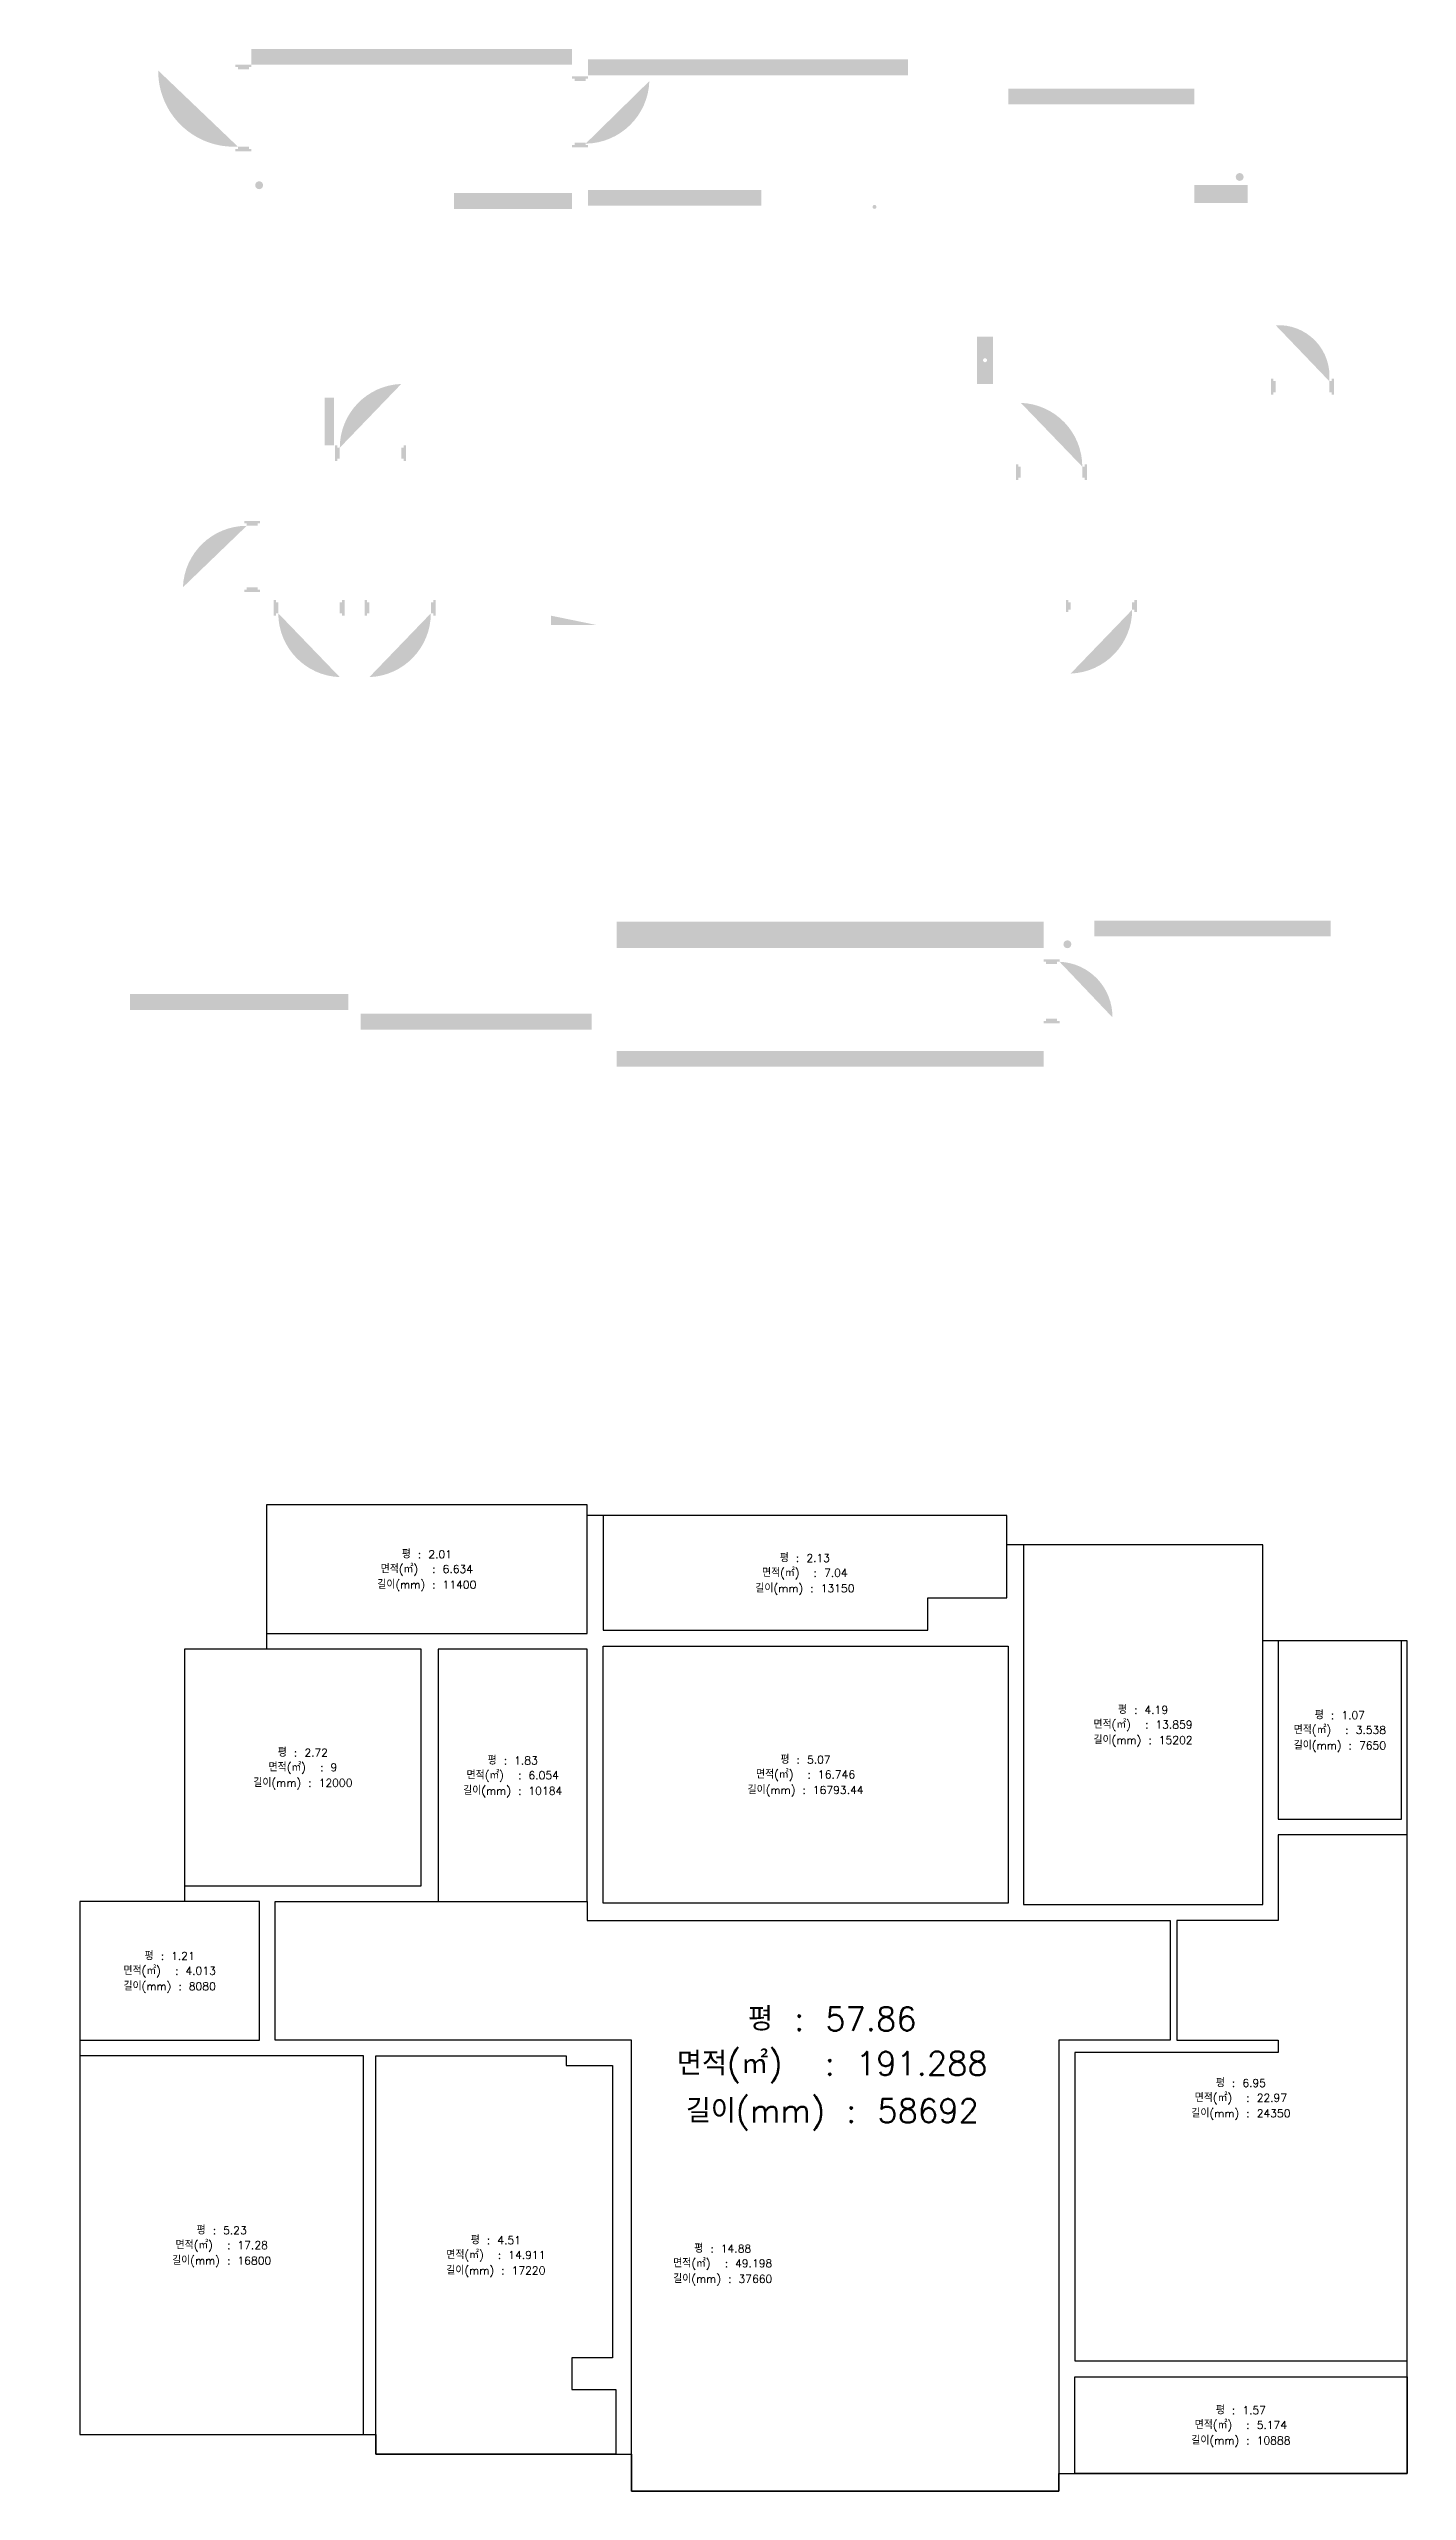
# Model space of a CAD drawing. Header units: inches. Extents: x -55157 to -7160, y -122257 to -52101.
# Drawn here: x -53835 to -36607, y -83081 to -52101 of the extents above; entities that cross this region are included whole.
import ezdxf
from ezdxf.enums import TextEntityAlignment as Align

# ---------------------------------------------------------------- set-up
doc = ezdxf.new("R2010")
doc.units = ezdxf.units.IN
doc.header["$LTSCALE"] = 50
doc.header["$MEASUREMENT"] = 0
doc.layers.add('07-DIM WAL', color=5, linetype='Continuous')
doc.layers.add('3.기호.계단선', color=30, linetype='Continuous')
doc.styles.get("Standard").update_dxf_attribs({"font": 'txt.shx', "bigfont": 'whgtxt.shx'})

msp = doc.modelspace()

# ---------------------------------------------------------------- hatches: boundary and pattern name
at = {"layer": '07-DIM WAL'}
h = msp.add_hatch(dxfattribs=at)
h.set_pattern_fill('ANSI31', color=8)
edge = h.paths.add_edge_path()
edge.add_line((-51267.686, -52101.457), (-51267.686, -52301.457))
edge = h.paths.add_edge_path()
edge.add_line((-52504.967, -53931.457), (-51467.686, -53931.457))
edge = h.paths.add_edge_path()
edge.add_line((-51267.686, -53931.457), (-50964.967, -53931.457))
edge = h.paths.add_edge_path()
edge.add_line((-49504.967, -53931.457), (-48697.686, -53931.457))
edge = h.paths.add_edge_path()
edge.add_line((-47197.686, -57571.457), (-47197.686, -53350.457))
edge = h.paths.add_edge_path()
edge.add_line((-48697.686, -54131.457), (-48697.686, -53931.457))
edge = h.paths.add_edge_path()
edge.add_line((-47197.686, -52450.457), (-47197.686, -52101.457))
edge = h.paths.add_edge_path()
edge.add_line((-46997.686, -52101.457), (-47197.686, -52101.457))
edge = h.paths.add_edge_path()
edge.add_line((-51467.686, -52101.457), (-51467.686, -52301.457))
edge = h.paths.add_edge_path()
edge.add_line((-51397.686, -54131.457), (-50964.967, -54131.457))
edge = h.paths.add_edge_path()
edge.add_line((-49504.967, -54131.457), (-49304.967, -54131.457))
edge = h.paths.add_edge_path()
edge.add_line((-49089.686, -54131.457), (-48697.686, -54131.457))
edge = h.paths.add_edge_path()
edge.add_line((-47197.686, -57571.457), (-46636.686, -57571.457))
edge = h.paths.add_edge_path()
edge.add_line((-46997.686, -57351.457), (-46997.686, -53350.457))
edge = h.paths.add_edge_path()
edge.add_line((-44797.686, -54091.457), (-44797.686, -53891.457))
edge = h.paths.add_edge_path()
edge.add_line((-46997.686, -52450.457), (-46997.686, -52101.457))
edge = h.paths.add_edge_path()
edge.add_line((-41861.686, -57351.457), (-41861.686, -54091.457))
edge = h.paths.add_edge_path()
edge.add_line((-43027.686, -54091.457), (-43027.686, -53891.457))
edge = h.paths.add_edge_path()
edge.add_line((-41861.686, -53481.457), (-41861.686, -52436.457))
edge = h.paths.add_edge_path()
edge.add_line((-44707.686, -53891.457), (-44707.686, -52436.457))
edge = h.paths.add_edge_path()
edge.add_line((-49089.686, -57331.457), (-49089.686, -54131.457))
edge = h.paths.add_edge_path()
edge.add_line((-49304.967, -54131.457), (-49504.967, -54131.457))
edge = h.paths.add_edge_path()
edge.add_line((-50964.967, -54131.457), (-52304.967, -54131.457))
edge = h.paths.add_edge_path()
edge.add_line((-52304.967, -54131.457), (-52304.967, -57131.457))
edge = h.paths.add_edge_path()
edge.add_line((-53834.967, -57131.457), (-52504.967, -57131.457))
edge = h.paths.add_edge_path()
edge.add_line((-52304.967, -57131.457), (-50334.967, -57131.457))
edge = h.paths.add_edge_path()
edge.add_line((-49304.967, -57331.457), (-49304.967, -54131.457))
edge = h.paths.add_edge_path()
edge.add_line((-49504.967, -54131.457), (-49504.967, -53931.457))
edge = h.paths.add_edge_path()
edge.add_line((-52504.967, -53931.457), (-52504.967, -57131.457))
edge = h.paths.add_edge_path()
edge.add_line((-53634.967, -57331.457), (-51354.967, -57331.457))
edge = h.paths.add_edge_path()
edge.add_line((-51154.967, -57331.457), (-49089.686, -57331.457))
edge = h.paths.add_edge_path()
edge.add_line((-53634.967, -57331.457), (-53634.967, -59091.457))
edge = h.paths.add_edge_path()
edge.add_line((-51354.967, -59091.457), (-51354.967, -58991.457))
edge = h.paths.add_edge_path()
edge.add_line((-51354.967, -58091.457), (-51354.967, -57331.457))
edge = h.paths.add_edge_path()
edge.add_line((-51154.967, -59091.457), (-51154.967, -58991.457))
edge = h.paths.add_edge_path()
edge.add_line((-51154.967, -58091.457), (-51154.967, -57331.457))
edge = h.paths.add_edge_path()
edge.add_line((-50034.967, -59291.457), (-50084.967, -59291.457))
edge = h.paths.add_edge_path()
edge.add_line((-50984.967, -59291.457), (-53634.967, -59291.457))
edge = h.paths.add_edge_path()
edge.add_line((-53634.967, -59291.457), (-53634.967, -62931.457))
edge = h.paths.add_edge_path()
edge.add_line((-53634.967, -63031.457), (-53634.967, -64091.457))
edge = h.paths.add_edge_path()
edge.add_line((-52914.967, -62931.457), (-52914.967, -63031.457))
edge = h.paths.add_edge_path()
edge.add_line((-53634.967, -64091.457), (-52804.967, -64091.457))
edge = h.paths.add_edge_path()
edge.add_line((-50034.967, -64541.457), (-50034.967, -59291.457))
edge = h.paths.add_edge_path()
edge.add_line((-49879.967, -59091.457), (-50084.967, -59091.457))
edge = h.paths.add_edge_path()
edge.add_line((-50984.967, -59091.457), (-51154.967, -59091.457))
edge = h.paths.add_edge_path()
edge.add_line((-51354.967, -59091.457), (-53634.967, -59091.457))
edge = h.paths.add_edge_path()
edge.add_line((-53834.967, -57131.457), (-53834.967, -64291.457))
edge = h.paths.add_edge_path()
edge.add_line((-53834.967, -64291.457), (-52804.967, -64291.457))
edge = h.paths.add_edge_path()
edge.add_line((-49879.967, -64541.457), (-49879.967, -59291.457))
edge = h.paths.add_edge_path()
edge.add_line((-47464.967, -59291.457), (-48929.967, -59291.457))
edge = h.paths.add_edge_path()
edge.add_line((-49829.967, -59291.457), (-49879.967, -59291.457))
edge = h.paths.add_edge_path()
edge.add_line((-46949.564, -64341.457), (-46634.967, -64341.457))
edge = h.paths.add_edge_path()
edge.add_line((-46834.967, -63571.457), (-46634.967, -63571.457))
edge = h.paths.add_edge_path()
edge.add_line((-46834.967, -65011.457), (-46834.967, -64541.457))
edge = h.paths.add_edge_path()
edge.add_line((-46834.967, -63571.457), (-46834.967, -63521.457))
edge = h.paths.add_edge_path()
edge.add_line((-46879.967, -63121.457), (-46879.967, -59411.457))
edge = h.paths.add_edge_path()
edge.add_line((-46634.967, -59091.457), (-48929.967, -59091.457))
edge = h.paths.add_edge_path()
edge.add_line((-49829.967, -59091.457), (-50034.967, -59091.457))
edge = h.paths.add_edge_path()
edge.add_line((-50034.967, -64541.457), (-49879.967, -64541.457))
edge = h.paths.add_edge_path()
edge.add_line((-46949.564, -64541.457), (-46834.967, -64541.457))
edge = h.paths.add_edge_path()
edge.add_line((-46634.967, -64986.457), (-46634.967, -64341.457))
edge = h.paths.add_edge_path()
edge.add_line((-46634.967, -63571.457), (-46634.967, -59091.457))
edge = h.paths.add_edge_path()
edge.add_line((-41215.967, -64986.457), (-41215.967, -64461.457))
edge = h.paths.add_edge_path()
edge.add_line((-41215.967, -63651.457), (-41215.967, -59091.457))
edge = h.paths.add_edge_path()
edge.add_line((-41015.967, -65011.457), (-41015.967, -64786.457))
edge = h.paths.add_edge_path()
edge.add_line((-41015.967, -63651.457), (-41015.967, -63359.457))
edge = h.paths.add_edge_path()
edge.add_line((-41015.967, -63159.457), (-41015.967, -59246.457))
edge = h.paths.add_edge_path()
edge.add_line((-36798.967, -63159.457), (-36798.967, -56486.457))
edge = h.paths.add_edge_path()
edge.add_line((-36798.967, -64586.457), (-36798.967, -63359.457))
edge = h.paths.add_edge_path()
edge.add_line((-36868.967, -56286.457), (-36868.967, -54027.457))
edge = h.paths.add_edge_path()
edge.add_line((-38434.967, -56286.457), (-38434.967, -52606.457))
edge = h.paths.add_edge_path()
edge.add_line((-38630.967, -56616.457), (-38630.967, -54056.457))
edge = h.paths.add_edge_path()
edge.add_line((-41666.967, -57371.457), (-41666.967, -52236.457))
edge = h.paths.add_edge_path()
edge.add_line((-44514.967, -57571.457), (-44514.967, -57351.457))
edge = h.paths.add_edge_path()
edge.add_line((-39719.967, -59091.457), (-39719.967, -57571.457))
edge = h.paths.add_edge_path()
edge.add_line((-39804.967, -59091.457), (-39804.967, -57571.457))
edge = h.paths.add_edge_path()
edge.add_line((-36634.967, -64786.457), (-36634.967, -53827.457))
edge = h.paths.add_edge_path()
edge.add_line((-46834.967, -65011.457), (-46634.967, -65011.457))
edge = h.paths.add_edge_path()
edge.add_line((-41215.967, -59091.457), (-40934.967, -59091.457))
edge = h.paths.add_edge_path()
edge.add_line((-40034.967, -59091.457), (-39804.967, -59091.457))
edge = h.paths.add_edge_path()
edge.add_line((-39719.967, -59091.457), (-38434.967, -59091.457))
edge = h.paths.add_edge_path()
edge.add_line((-44514.967, -57571.457), (-41566.967, -57571.457))
edge = h.paths.add_edge_path()
edge.add_line((-40666.967, -57571.457), (-39804.967, -57571.457))
edge = h.paths.add_edge_path()
edge.add_line((-39719.967, -57571.457), (-38434.967, -57571.457))
edge = h.paths.add_edge_path()
edge.add_line((-44514.967, -57351.457), (-41860.967, -57351.457))
edge = h.paths.add_edge_path()
edge.add_line((-44797.686, -54091.457), (-44027.686, -54091.457))
edge = h.paths.add_edge_path()
edge.add_line((-43027.686, -54091.457), (-41860.967, -54091.457))
edge = h.paths.add_edge_path()
edge.add_line((-44797.686, -53891.457), (-44027.686, -53891.457))
edge = h.paths.add_edge_path()
edge.add_line((-43027.686, -53891.457), (-42877.686, -53891.457))
edge = h.paths.add_edge_path()
edge.add_line((-47197.686, -52450.457), (-46997.686, -52450.457))
edge = h.paths.add_edge_path()
edge.add_line((-42937.686, -52236.457), (-41666.967, -52236.457))
edge = h.paths.add_edge_path()
edge.add_line((-41666.967, -57371.457), (-41566.967, -57371.457))
edge = h.paths.add_edge_path()
edge.add_line((-40666.967, -57371.457), (-38434.967, -57371.457))
edge = h.paths.add_edge_path()
edge.add_line((-39306.967, -52806.457), (-38630.967, -52806.457))
edge = h.paths.add_edge_path()
edge.add_line((-39306.967, -52606.457), (-38434.967, -52606.457))
edge = h.paths.add_edge_path()
edge.add_line((-38434.967, -56486.457), (-38334.967, -56486.457))
edge = h.paths.add_edge_path()
edge.add_line((-37534.967, -56486.457), (-36798.967, -56486.457))
edge = h.paths.add_edge_path()
edge.add_line((-38434.967, -56286.457), (-38334.967, -56286.457))
edge = h.paths.add_edge_path()
edge.add_line((-37534.967, -56286.457), (-36868.967, -56286.457))
edge = h.paths.add_edge_path()
edge.add_line((-37794.967, -54027.457), (-36868.967, -54027.457))
edge = h.paths.add_edge_path()
edge.add_line((-37794.967, -53827.457), (-36634.967, -53827.457))
edge = h.paths.add_edge_path()
edge.add_line((-41015.967, -59246.457), (-40934.967, -59246.457))
edge = h.paths.add_edge_path()
edge.add_line((-40034.967, -59246.457), (-38434.967, -59246.457))
edge = h.paths.add_edge_path()
edge.add_line((-41015.967, -63159.457), (-40575.967, -63159.457))
edge = h.paths.add_edge_path()
edge.add_line((-37576.054, -63159.457), (-36798.967, -63159.457))
edge = h.paths.add_edge_path()
edge.add_line((-41015.967, -63359.457), (-40575.967, -63359.457))
edge = h.paths.add_edge_path()
edge.add_line((-37576.054, -63359.457), (-36798.967, -63359.457))
edge = h.paths.add_edge_path()
edge.add_line((-41015.967, -64586.457), (-36798.967, -64586.457))
edge = h.paths.add_edge_path()
edge.add_line((-41015.967, -64786.457), (-36634.967, -64786.457))
edge = h.paths.add_edge_path()
edge.add_line((-46997.686, -53350.457), (-47197.686, -53350.457))
edge = h.paths.add_edge_path()
edge.add_line((-46997.686, -52450.457), (-47197.686, -52450.457))
edge = h.paths.add_edge_path()
edge.add_line((-50984.967, -59091.457), (-50084.967, -59091.457))
edge = h.paths.add_edge_path()
edge.add_line((-50084.967, -59091.457), (-50084.967, -59291.457))
edge = h.paths.add_edge_path()
edge.add_line((-50084.967, -59291.457), (-50984.967, -59291.457))
edge = h.paths.add_edge_path()
edge.add_line((-50984.967, -59291.457), (-50984.967, -59091.457))
h.paths.add_polyline_path([(-50984.967, -59291.457), (-50954.967, -59291.457), (-50954.967, -59261.457), (-50924.967, -59261.457), (-50924.967, -59121.457), (-50954.967, -59121.457), (-50954.967, -59091.457), (-50984.967, -59091.457)])
edge = h.paths.add_edge_path()
edge.add_line((-50084.967, -59291.457), (-50084.967, -59091.457))
h.paths.add_polyline_path([(-50084.967, -59291.457), (-50114.967, -59291.457), (-50114.967, -59261.457), (-50144.967, -59261.457), (-50144.967, -59121.457), (-50114.967, -59121.457), (-50114.967, -59091.457), (-50084.967, -59091.457)])
edge = h.paths.add_edge_path()
edge.add_line((-50144.967, -59261.457), (-50144.967, -60071.457))
edge = h.paths.add_edge_path()
edge.add_line((-50174.967, -59261.457), (-50174.967, -60070.902))
edge = h.paths.add_edge_path()
edge.add_arc((-50114.967, -59261.457), 810, 180, 267.8774486)
edge = h.paths.add_edge_path()
edge.add_line((-50144.967, -59261.457), (-50174.967, -59261.457))
edge = h.paths.add_edge_path()
edge.add_line((-50144.967, -60071.457), (-50174.967, -60071.457))
edge = h.paths.add_edge_path()
edge.add_line((-50084.967, -59291.457), (-50084.967, -59091.457))
edge = h.paths.add_edge_path()
edge.add_line((-50984.967, -59291.457), (-50984.967, -59091.457))
edge = h.paths.add_edge_path()
edge.add_line((-48929.967, -59091.457), (-49829.967, -59091.457))
edge = h.paths.add_edge_path()
edge.add_line((-49829.967, -59091.457), (-49829.967, -59291.457))
edge = h.paths.add_edge_path()
edge.add_line((-49829.967, -59291.457), (-48929.967, -59291.457))
edge = h.paths.add_edge_path()
edge.add_line((-48929.967, -59291.457), (-48929.967, -59091.457))
h.paths.add_polyline_path([(-48929.967, -59291.457), (-48959.967, -59291.457), (-48959.967, -59261.457), (-48989.967, -59261.457), (-48989.967, -59121.457), (-48959.967, -59121.457), (-48959.967, -59091.457), (-48929.967, -59091.457)])
edge = h.paths.add_edge_path()
edge.add_line((-49829.967, -59291.457), (-49829.967, -59091.457))
h.paths.add_polyline_path([(-49829.967, -59291.457), (-49799.967, -59291.457), (-49799.967, -59261.457), (-49769.967, -59261.457), (-49769.967, -59121.457), (-49799.967, -59121.457), (-49799.967, -59091.457), (-49829.967, -59091.457)])
edge = h.paths.add_edge_path()
edge.add_line((-49769.967, -59261.457), (-49769.967, -60071.457))
edge = h.paths.add_edge_path()
edge.add_line((-49739.967, -59261.457), (-49739.967, -60070.902))
edge = h.paths.add_edge_path()
edge.add_arc((-49799.967, -59261.457), 810, 272.1225514, 360)
edge = h.paths.add_edge_path()
edge.add_line((-49769.967, -59261.457), (-49739.967, -59261.457))
edge = h.paths.add_edge_path()
edge.add_line((-49769.967, -60071.457), (-49739.967, -60071.457))
edge = h.paths.add_edge_path()
edge.add_line((-49829.967, -59291.457), (-49829.967, -59091.457))
edge = h.paths.add_edge_path()
edge.add_line((-48929.967, -59291.457), (-48929.967, -59091.457))
edge = h.paths.add_edge_path()
edge.add_line((-51154.967, -58091.457), (-51154.967, -58991.457))
edge = h.paths.add_edge_path()
edge.add_line((-51154.967, -58991.457), (-51354.967, -58991.457))
edge = h.paths.add_edge_path()
edge.add_line((-51354.967, -58991.457), (-51354.967, -58091.457))
edge = h.paths.add_edge_path()
edge.add_line((-51354.967, -58091.457), (-51154.967, -58091.457))
h.paths.add_polyline_path([(-51354.967, -58091.457), (-51354.967, -58121.457), (-51324.967, -58121.457), (-51324.967, -58151.457), (-51184.967, -58151.457), (-51184.967, -58121.457), (-51154.967, -58121.457), (-51154.967, -58091.457)])
edge = h.paths.add_edge_path()
edge.add_line((-51354.967, -58991.457), (-51154.967, -58991.457))
h.paths.add_polyline_path([(-51354.967, -58991.457), (-51354.967, -58961.457), (-51324.967, -58961.457), (-51324.967, -58931.457), (-51184.967, -58931.457), (-51184.967, -58961.457), (-51154.967, -58961.457), (-51154.967, -58991.457)])
edge = h.paths.add_edge_path()
edge.add_line((-51324.967, -58931.457), (-52134.967, -58931.457))
edge = h.paths.add_edge_path()
edge.add_line((-51324.967, -58901.457), (-52134.411, -58901.457))
edge = h.paths.add_edge_path()
edge.add_arc((-51324.967, -58961.457), 810, 90, 177.8774486)
edge = h.paths.add_edge_path()
edge.add_line((-51324.967, -58931.457), (-51324.967, -58901.457))
edge = h.paths.add_edge_path()
edge.add_line((-52134.967, -58931.457), (-52134.967, -58901.457))
edge = h.paths.add_edge_path()
edge.add_line((-51354.967, -58991.457), (-51154.967, -58991.457))
edge = h.paths.add_edge_path()
edge.add_line((-51354.967, -58091.457), (-51154.967, -58091.457))
edge = h.paths.add_edge_path()
edge.add_line((-50204.967, -57331.457), (-49304.967, -57331.457))
edge = h.paths.add_edge_path()
edge.add_line((-49304.967, -57331.457), (-49304.967, -57131.457))
edge = h.paths.add_edge_path()
edge.add_line((-49304.967, -57131.457), (-50204.967, -57131.457))
edge = h.paths.add_edge_path()
edge.add_line((-50204.967, -57131.457), (-50204.967, -57331.457))
h.paths.add_polyline_path([(-50204.967, -57131.457), (-50174.967, -57131.457), (-50174.967, -57161.457), (-50144.967, -57161.457), (-50144.967, -57301.457), (-50174.967, -57301.457), (-50174.967, -57331.457), (-50204.967, -57331.457)])
edge = h.paths.add_edge_path()
edge.add_line((-49304.967, -57131.457), (-49304.967, -57331.457))
h.paths.add_polyline_path([(-49304.967, -57131.457), (-49334.967, -57131.457), (-49334.967, -57161.457), (-49364.967, -57161.457), (-49364.967, -57301.457), (-49334.967, -57301.457), (-49334.967, -57331.457), (-49304.967, -57331.457)])
edge = h.paths.add_edge_path()
edge.add_line((-49364.967, -57161.457), (-49364.967, -56351.457))
edge = h.paths.add_edge_path()
edge.add_line((-49394.967, -57161.457), (-49394.967, -56352.013))
edge = h.paths.add_edge_path()
edge.add_arc((-49334.967, -57161.457), 810, 92.1225514, 180)
edge = h.paths.add_edge_path()
edge.add_line((-49364.967, -57161.457), (-49394.967, -57161.457))
edge = h.paths.add_edge_path()
edge.add_line((-49364.967, -56351.457), (-49394.967, -56351.457))
edge = h.paths.add_edge_path()
edge.add_line((-50204.967, -57131.457), (-50204.967, -57331.457))
edge = h.paths.add_edge_path()
edge.add_line((-40034.967, -59091.457), (-40934.967, -59091.457))
edge = h.paths.add_edge_path()
edge.add_line((-40934.967, -59091.457), (-40934.967, -59246.457))
edge = h.paths.add_edge_path()
edge.add_line((-40934.967, -59246.457), (-40034.967, -59246.457))
edge = h.paths.add_edge_path()
edge.add_line((-40034.967, -59246.457), (-40034.967, -59091.457))
h.paths.add_polyline_path([(-40034.967, -59246.457), (-40064.967, -59246.457), (-40064.967, -59216.457), (-40094.967, -59216.457), (-40094.967, -59121.457), (-40064.967, -59121.457), (-40064.967, -59091.457), (-40034.967, -59091.457)])
edge = h.paths.add_edge_path()
edge.add_line((-40934.967, -59246.457), (-40934.967, -59091.457))
h.paths.add_polyline_path([(-40934.967, -59246.457), (-40904.967, -59246.457), (-40904.967, -59216.457), (-40874.967, -59216.457), (-40874.967, -59121.457), (-40904.967, -59121.457), (-40904.967, -59091.457), (-40934.967, -59091.457)])
edge = h.paths.add_edge_path()
edge.add_line((-40874.967, -59216.457), (-40874.967, -60026.457))
edge = h.paths.add_edge_path()
edge.add_line((-40844.967, -59216.457), (-40844.967, -60025.902))
edge = h.paths.add_edge_path()
edge.add_arc((-40904.967, -59216.457), 810, 272.1225514, 360)
edge = h.paths.add_edge_path()
edge.add_line((-40874.967, -59216.457), (-40844.967, -59216.457))
edge = h.paths.add_edge_path()
edge.add_line((-40874.967, -60026.457), (-40844.967, -60026.457))
edge = h.paths.add_edge_path()
edge.add_line((-40934.967, -59246.457), (-40934.967, -59091.457))
edge = h.paths.add_edge_path()
edge.add_line((-40034.967, -59246.457), (-40034.967, -59091.457))
edge = h.paths.add_edge_path()
edge.add_line((-38434.967, -56486.457), (-38434.967, -56616.457))
edge = h.paths.add_edge_path()
edge.add_line((-38434.967, -59246.457), (-38434.967, -59091.457))
edge = h.paths.add_edge_path()
edge.add_line((-37534.967, -56486.457), (-38334.967, -56486.457))
edge = h.paths.add_edge_path()
edge.add_line((-38334.967, -56486.457), (-38334.967, -56286.457))
edge = h.paths.add_edge_path()
edge.add_line((-38334.967, -56286.457), (-37534.967, -56286.457))
edge = h.paths.add_edge_path()
edge.add_line((-37534.967, -56286.457), (-37534.967, -56486.457))
h.paths.add_polyline_path([(-37534.967, -56286.457), (-37564.967, -56286.457), (-37564.967, -56316.457), (-37594.967, -56316.457), (-37594.967, -56456.457), (-37564.967, -56456.457), (-37564.967, -56486.457), (-37534.967, -56486.457)])
edge = h.paths.add_edge_path()
edge.add_line((-38334.967, -56286.457), (-38334.967, -56486.457))
h.paths.add_polyline_path([(-38334.967, -56286.457), (-38304.967, -56286.457), (-38304.967, -56316.457), (-38274.967, -56316.457), (-38274.967, -56456.457), (-38304.967, -56456.457), (-38304.967, -56486.457), (-38334.967, -56486.457)])
edge = h.paths.add_edge_path()
edge.add_line((-38274.967, -56316.457), (-38274.967, -55606.457))
edge = h.paths.add_edge_path()
edge.add_line((-38244.967, -56316.457), (-38244.967, -55607.013))
edge = h.paths.add_edge_path()
edge.add_arc((-38237.483, -56251.696), 645.771, 354.2443713, 453.3276378)
edge = h.paths.add_edge_path()
edge.add_line((-38274.967, -56316.457), (-38244.967, -56316.457))
edge = h.paths.add_edge_path()
edge.add_line((-38274.967, -55606.457), (-38244.967, -55606.457))
edge = h.paths.add_edge_path()
edge.add_line((-38334.967, -56286.457), (-38334.967, -56486.457))
edge = h.paths.add_edge_path()
edge.add_line((-37534.967, -56286.457), (-37534.967, -56486.457))
edge = h.paths.add_edge_path()
edge.add_line((-40575.967, -63159.457), (-40575.967, -63359.457))
edge = h.paths.add_edge_path()
edge.add_line((-37576.054, -63359.457), (-37576.054, -63159.457))
edge = h.paths.add_edge_path()
edge.add_line((-40575.967, -63359.457), (-40575.967, -63159.457))
edge = h.paths.add_edge_path()
edge.add_line((-38434.967, -57371.457), (-38630.967, -57371.457))
edge = h.paths.add_edge_path()
edge.add_line((-38630.967, -56616.457), (-38434.967, -56616.457))
edge = h.paths.add_edge_path()
edge.add_line((-38630.967, -57371.457), (-38434.967, -57371.457))
edge = h.paths.add_edge_path()
edge.add_line((-38630.967, -57371.457), (-38434.967, -57371.457))
edge = h.paths.add_edge_path()
edge.add_line((-38630.967, -56616.457), (-38434.967, -56616.457))
edge = h.paths.add_edge_path()
edge.add_line((-38630.967, -56616.457), (-38434.967, -56616.457))
edge = h.paths.add_edge_path()
edge.add_line((-38434.967, -57371.457), (-38434.967, -57571.457))
edge = h.paths.add_edge_path()
edge.add_line((-40666.967, -57571.457), (-41566.967, -57571.457))
edge = h.paths.add_edge_path()
edge.add_line((-41566.967, -57571.457), (-41566.967, -57371.457))
edge = h.paths.add_edge_path()
edge.add_line((-41566.967, -57371.457), (-40666.967, -57371.457))
edge = h.paths.add_edge_path()
edge.add_line((-40666.967, -57371.457), (-40666.967, -57571.457))
h.paths.add_polyline_path([(-40666.967, -57371.457), (-40696.967, -57371.457), (-40696.967, -57401.457), (-40726.967, -57401.457), (-40726.967, -57541.457), (-40696.967, -57541.457), (-40696.967, -57571.457), (-40666.967, -57571.457)])
edge = h.paths.add_edge_path()
edge.add_line((-41566.967, -57371.457), (-41566.967, -57571.457))
h.paths.add_polyline_path([(-41566.967, -57371.457), (-41536.967, -57371.457), (-41536.967, -57401.457), (-41506.967, -57401.457), (-41506.967, -57541.457), (-41536.967, -57541.457), (-41536.967, -57571.457), (-41566.967, -57571.457)])
edge = h.paths.add_edge_path()
edge.add_line((-41506.967, -57401.457), (-41506.967, -56591.457))
edge = h.paths.add_edge_path()
edge.add_line((-41476.967, -57401.457), (-41476.967, -56592.013))
edge = h.paths.add_edge_path()
edge.add_arc((-41536.967, -57401.457), 810, 0, 87.8774486)
edge = h.paths.add_edge_path()
edge.add_line((-41506.967, -57401.457), (-41476.967, -57401.457))
edge = h.paths.add_edge_path()
edge.add_line((-41506.967, -56591.457), (-41476.967, -56591.457))
edge = h.paths.add_edge_path()
edge.add_line((-41566.967, -57371.457), (-41566.967, -57571.457))
edge = h.paths.add_edge_path()
edge.add_line((-40666.967, -57371.457), (-40666.967, -57571.457))
edge = h.paths.add_edge_path()
edge.add_line((-44027.686, -54091.457), (-44027.686, -53891.457))
edge = h.paths.add_edge_path()
edge.add_line((-44797.686, -54091.457), (-44797.686, -53891.457))
edge = h.paths.add_edge_path()
edge.add_line((-44797.686, -54091.457), (-44797.686, -53891.457))
edge = h.paths.add_edge_path()
edge.add_line((-43027.686, -53891.457), (-44027.686, -53891.457))
edge = h.paths.add_edge_path()
edge.add_line((-44027.686, -53891.457), (-44027.686, -54091.457))
edge = h.paths.add_edge_path()
edge.add_line((-44027.686, -54091.457), (-43027.686, -54091.457))
edge = h.paths.add_edge_path()
edge.add_line((-43027.686, -54091.457), (-43027.686, -53891.457))
edge = h.paths.add_edge_path()
edge.add_line((-43027.686, -54091.457), (-43027.686, -53891.457))
edge = h.paths.add_edge_path()
edge.add_line((-44027.686, -54091.457), (-44027.686, -53891.457))
edge = h.paths.add_edge_path()
edge.add_line((-47197.686, -52450.457), (-47197.686, -53350.457))
edge = h.paths.add_edge_path()
edge.add_line((-47197.686, -53350.457), (-46997.686, -53350.457))
edge = h.paths.add_edge_path()
edge.add_line((-46997.686, -53350.457), (-46997.686, -52450.457))
edge = h.paths.add_edge_path()
edge.add_line((-46997.686, -52450.457), (-47197.686, -52450.457))
h.paths.add_polyline_path([(-46997.686, -52450.457), (-46997.686, -52480.457), (-47027.686, -52480.457), (-47027.686, -52510.457), (-47167.686, -52510.457), (-47167.686, -52480.457), (-47197.686, -52480.457), (-47197.686, -52450.457)])
edge = h.paths.add_edge_path()
edge.add_line((-46997.686, -53350.457), (-47197.686, -53350.457))
h.paths.add_polyline_path([(-46997.686, -53350.457), (-46997.686, -53320.457), (-47027.686, -53320.457), (-47027.686, -53290.457), (-47167.686, -53290.457), (-47167.686, -53320.457), (-47197.686, -53320.457), (-47197.686, -53350.457)])
edge = h.paths.add_edge_path()
edge.add_line((-47027.686, -52510.457), (-46217.686, -52510.457))
edge = h.paths.add_edge_path()
edge.add_line((-47027.686, -52540.457), (-46218.241, -52540.457))
edge = h.paths.add_edge_path()
edge.add_arc((-47039.911, -52482.4), 822.149, 270.8520281, 358.0442688)
edge = h.paths.add_edge_path()
edge.add_line((-47027.686, -52510.457), (-47027.686, -52540.457))
edge = h.paths.add_edge_path()
edge.add_line((-46217.686, -52510.457), (-46217.686, -52540.457))
edge = h.paths.add_edge_path()
edge.add_line((-46997.686, -53350.457), (-47197.686, -53350.457))
edge = h.paths.add_edge_path()
edge.add_line((-46834.967, -63521.457), (-47394.967, -63521.457))
edge = h.paths.add_edge_path()
edge.add_line((-46879.967, -63121.457), (-47394.967, -63121.457))
edge = h.paths.add_edge_path()
edge.add_line((-47394.967, -63521.457), (-47394.967, -63121.457))
edge = h.paths.add_edge_path()
edge.add_line((-41215.967, -65011.457), (-41015.967, -65011.457))
edge = h.paths.add_edge_path()
edge.add_line((-46634.967, -65011.457), (-41215.967, -65011.457))
edge = h.paths.add_edge_path()
edge.add_line((-41215.967, -63651.457), (-41215.967, -64461.457))
edge = h.paths.add_edge_path()
edge.add_line((-41215.967, -64461.457), (-41015.967, -64461.457))
edge = h.paths.add_edge_path()
edge.add_line((-41015.967, -64461.457), (-41015.967, -63651.457))
edge = h.paths.add_edge_path()
edge.add_line((-41015.967, -63651.457), (-41215.967, -63651.457))
h.paths.add_polyline_path([(-41015.967, -63651.457), (-41015.967, -63681.457), (-41045.967, -63681.457), (-41045.967, -63711.457), (-41185.967, -63711.457), (-41185.967, -63681.457), (-41215.967, -63681.457), (-41215.967, -63651.457)])
edge = h.paths.add_edge_path()
edge.add_line((-41015.967, -64461.457), (-41215.967, -64461.457))
h.paths.add_polyline_path([(-41015.967, -64461.457), (-41015.967, -64431.457), (-41045.967, -64431.457), (-41045.967, -64401.457), (-41185.967, -64401.457), (-41185.967, -64431.457), (-41215.967, -64431.457), (-41215.967, -64461.457)])
edge = h.paths.add_edge_path()
edge.add_line((-41045.967, -64401.457), (-40344.967, -64401.457))
edge = h.paths.add_edge_path()
edge.add_line((-41045.967, -64371.457), (-40345.523, -64371.457))
edge = h.paths.add_edge_path()
edge.add_line((-41045.967, -64401.457), (-41045.967, -64371.457))
edge = h.paths.add_edge_path()
edge.add_line((-40344.967, -64401.457), (-40344.967, -64371.457))
edge = h.paths.add_edge_path()
edge.add_line((-41015.967, -64461.457), (-41215.967, -64461.457))
edge = h.paths.add_edge_path()
edge.add_line((-41015.967, -63651.457), (-41215.967, -63651.457))
edge = h.paths.add_edge_path()
edge.add_line((-46634.967, -64341.457), (-46834.967, -64341.457))
edge = h.paths.add_edge_path()
edge.add_line((-46834.967, -63571.457), (-46634.967, -63571.457))
edge = h.paths.add_edge_path()
edge.add_line((-46834.967, -64341.457), (-46634.967, -64341.457))
edge = h.paths.add_edge_path()
edge.add_line((-46834.967, -64341.457), (-46634.967, -64341.457))
edge = h.paths.add_edge_path()
edge.add_line((-46834.967, -63571.457), (-46634.967, -63571.457))
edge = h.paths.add_edge_path()
edge.add_line((-53634.967, -62931.457), (-52914.967, -62931.457))
edge = h.paths.add_edge_path()
edge.add_line((-53634.967, -63031.457), (-52914.967, -63031.457))
edge = h.paths.add_edge_path()
edge.add_line((-37794.967, -54027.457), (-37794.967, -53827.457))
edge = h.paths.add_edge_path()
edge.add_line((-37794.967, -53827.457), (-38434.967, -53827.457))
edge = h.paths.add_edge_path()
edge.add_line((-38434.967, -53627.457), (-38434.967, -53827.457))
edge = h.paths.add_edge_path()
edge.add_line((-38434.967, -54027.457), (-37794.967, -54027.457))
edge = h.paths.add_edge_path()
edge.add_line((-37794.967, -54027.457), (-37794.967, -53827.457))
edge = h.paths.add_edge_path()
edge.add_line((-37794.967, -54027.457), (-37794.967, -53827.457))
edge = h.paths.add_edge_path()
edge.add_line((-38434.967, -53827.457), (-38434.967, -53627.457))
edge = h.paths.add_edge_path()
edge.add_line((-49504.967, -53931.457), (-50964.967, -53931.457))
edge = h.paths.add_edge_path()
edge.add_line((-50964.967, -53931.457), (-50964.967, -54131.457))
edge = h.paths.add_edge_path()
edge.add_line((-50964.967, -54131.457), (-49504.967, -54131.457))
edge = h.paths.add_edge_path()
edge.add_line((-49504.967, -54131.457), (-49504.967, -53931.457))
edge = h.paths.add_edge_path()
edge.add_line((-49504.967, -54131.457), (-49504.967, -53931.457))
edge = h.paths.add_edge_path()
edge.add_line((-50964.967, -54131.457), (-50964.967, -53931.457))
edge = h.paths.add_edge_path()
edge.add_line((-52804.967, -64091.457), (-52804.967, -64291.457))
edge = h.paths.add_edge_path()
edge.add_line((-46949.564, -64341.457), (-46949.564, -64541.457))
edge = h.paths.add_edge_path()
edge.add_line((-39306.967, -52606.457), (-39306.967, -52806.457))
edge = h.paths.add_edge_path()
edge.add_line((-46636.686, -57571.457), (-46636.686, -57351.457))
edge = h.paths.add_edge_path()
edge.add_line((-46997.686, -57351.457), (-46636.686, -57351.457))
edge = h.paths.add_edge_path()
edge.add_line((-42877.686, -53891.457), (-42877.686, -53481.457))
edge = h.paths.add_edge_path()
edge.add_line((-47197.686, -56716.457), (-49089.686, -56716.457))
edge = h.paths.add_edge_path()
edge.add_line((-42877.686, -53481.457), (-41861.686, -53481.457))
edge = h.paths.add_edge_path()
edge.add_line((-51267.686, -52101.457), (-51467.686, -52101.457))
h.paths.add_polyline_path([(-51267.686, -52101.457), (-47197.686, -52101.457), (-47197.686, -52301.457), (-51267.686, -52301.457)])
h.paths.add_polyline_path([(-49826.108, -52109.338), (-48687.913, -52109.338), (-48687.913, -52299.894), (-49826.108, -52299.894)], flags=9)
edge = h.paths.add_edge_path()
edge.add_line((-51267.686, -52301.457), (-51467.686, -52301.457))
edge = h.paths.add_edge_path()
edge.add_line((-51267.686, -53401.457), (-51467.686, -53401.457))
edge = h.paths.add_edge_path()
edge.add_line((-51467.686, -53401.457), (-51467.686, -53931.457))
edge = h.paths.add_edge_path()
edge.add_line((-51267.686, -53401.457), (-51267.686, -53931.457))
edge = h.paths.add_edge_path()
edge.add_line((-51267.686, -53401.457), (-51267.686, -52301.457))
edge = h.paths.add_edge_path()
edge.add_line((-51467.686, -52301.457), (-51467.686, -53401.457))
h.paths.add_polyline_path([(-51467.686, -53401.457), (-51467.686, -53371.457), (-51437.686, -53371.457), (-51437.686, -53341.457), (-51297.686, -53341.457), (-51297.686, -53371.457), (-51267.686, -53371.457), (-51267.686, -53401.457)])
h.paths.add_polyline_path([(-51467.686, -52301.457), (-51467.686, -52331.457), (-51437.686, -52331.457), (-51437.686, -52361.457), (-51297.686, -52361.457), (-51297.686, -52331.457), (-51267.686, -52331.457), (-51267.686, -52301.457)])
edge = h.paths.add_edge_path()
edge.add_line((-51437.686, -52361.457), (-52447.686, -52361.457))
edge = h.paths.add_edge_path()
edge.add_line((-51437.686, -52391.457), (-52447.13, -52391.457))
edge = h.paths.add_edge_path()
edge.add_line((-51437.686, -52361.457), (-51437.686, -52391.457))
edge = h.paths.add_edge_path()
edge.add_line((-52447.686, -52361.457), (-52447.686, -52391.457))
edge = h.paths.add_edge_path()
edge.add_arc((-51488.849, -52383.957), 958.866, 179.5518428, 273.0586525)
edge = h.paths.add_edge_path()
edge.add_line((-42937.686, -52436.457), (-42937.686, -52236.457))
edge = h.paths.add_edge_path()
edge.add_line((-42937.686, -52436.457), (-41861.686, -52436.457))
h.paths.add_polyline_path([(-44827.686, -52436.457), (-42937.686, -52436.457), (-42937.686, -52236.457), (-44827.686, -52236.457)])
h.paths.add_polyline_path([(-44827.686, -52436.457), (-46997.686, -52436.457), (-46997.686, -52236.457), (-44827.686, -52236.457)])
h.paths.add_polyline_path([(-41666.967, -52806.457), (-39306.967, -52806.457), (-39306.967, -52606.457), (-41666.967, -52606.457)])
h.paths.add_polyline_path([(-44797.686, -54091.457), (-46997.686, -54091.457), (-46997.686, -53891.457), (-44797.686, -53891.457)])
edge = h.paths.add_edge_path()
edge.add_line((-38630.967, -53826.457), (-39304.967, -53826.457))
edge.add_line((-39304.967, -53826.457), (-39304.967, -54056.457))
edge.add_line((-39304.967, -54056.457), (-38630.967, -54056.457))
edge = h.paths.add_edge_path()
edge.add_line((-38630.967, -53826.457), (-38630.967, -52806.457))
edge = h.paths.add_edge_path()
edge.add_arc((-41042.948, -64378.957), 698.022, 359.3843649, 447.7847336)
edge = h.paths.add_edge_path()
edge.add_line((-41015.967, -64461.457), (-41015.967, -64586.457))
h.paths.add_polyline_path([(-40575.967, -63359.457), (-37576.054, -63359.457), (-37576.054, -63159.457), (-40575.967, -63159.457)])
h.paths.add_polyline_path([(-41215.967, -64811.457), (-46634.967, -64811.457), (-46634.967, -65011.457), (-41215.967, -65011.457)])
h.paths.add_polyline_path([(-41215.967, -63506.457), (-46634.967, -63506.457), (-46634.967, -63171.457), (-41215.967, -63171.457)])
h.paths.add_polyline_path([(-49879.967, -64541.457), (-46949.967, -64541.457), (-46949.967, -64341.457), (-49879.967, -64341.457)])
edge = h.paths.add_edge_path()
edge.add_line((-47464.967, -59291.457), (-47464.967, -59411.457))
edge.add_line((-47464.967, -59411.457), (-46879.967, -59411.457))
h.paths.add_polyline_path([(-46502.358, -52244.338), (-45368.33, -52244.338), (-45368.33, -52434.894), (-46502.358, -52434.894)], flags=9)
h.paths.add_polyline_path([(-44465.136, -52244.338), (-43338.191, -52244.338), (-43338.191, -52434.894), (-44465.136, -52434.894)], flags=9)
h.paths.add_polyline_path([(-41074.639, -52614.338), (-39941.167, -52614.338), (-39941.167, -52804.894), (-41074.639, -52804.894)], flags=9)
h.paths.add_polyline_path([(-38419.84, -53632.763), (-37360.952, -53632.763), (-37360.952, -53823.318), (-38419.84, -53823.318)], flags=9)
h.paths.add_polyline_path([(-39666.794, -63167.338), (-38531.238, -63167.338), (-38531.238, -63357.894), (-39666.794, -63357.894)], flags=9)
h.paths.add_polyline_path([(-44516.111, -64819.338), (-43380.139, -64819.338), (-43380.139, -65009.894), (-44516.111, -65009.894)], flags=9)
h.paths.add_polyline_path([(-49004.639, -64349.338), (-47870.75, -64349.338), (-47870.75, -64539.894), (-49004.639, -64539.894)], flags=9)
h.paths.add_polyline_path([(-52804.967, -64291.457), (-50034.967, -64291.457), (-50034.967, -64091.457), (-52804.967, -64091.457)])
h.paths.add_polyline_path([(-52009.639, -64099.338), (-50875.056, -64099.338), (-50875.056, -64289.894), (-52009.639, -64289.894)], flags=9)
h.paths.add_polyline_path([(-50817.417, -53939.338), (-49690.472, -53939.338), (-49690.472, -54129.894), (-50817.417, -54129.894)], flags=9)
edge = h.paths.add_edge_path()
edge.add_line((-50334.967, -57131.457), (-50334.967, -56526.457))
edge.add_line((-50334.967, -56526.457), (-50219.967, -56526.457))
edge.add_line((-50219.967, -56526.457), (-50219.967, -57131.457))
edge = h.paths.add_edge_path()
edge.add_line((-50219.967, -57131.457), (-50204.967, -57131.457))
h.paths.add_polyline_path([(-38416.507, -53489.302), (-37825.396, -53489.302), (-37825.396, -53686.524), (-38416.507, -53686.524)], flags=9)
edge = h.paths.add_edge_path()
edge.add_arc((-38730.967, -53726.457), 50, 0, 360)
edge = h.paths.add_edge_path()
edge.add_line((-38801.678, -53655.747), (-38660.256, -53797.168))
edge = h.paths.add_edge_path()
edge.add_line((-38801.678, -53797.168), (-38660.256, -53655.747))
edge = h.paths.add_edge_path()
edge.add_arc((-51167.686, -53831.457), 50, 0, 360)
edge = h.paths.add_edge_path()
edge.add_line((-51238.396, -53760.747), (-51096.975, -53902.168))
edge = h.paths.add_edge_path()
edge.add_line((-51238.396, -53902.168), (-51096.975, -53760.747))
edge = h.paths.add_edge_path()
edge.add_arc((-40915.967, -63459.457), 50, 0, 360)
edge = h.paths.add_edge_path()
edge.add_line((-40986.678, -63388.747), (-40845.256, -63530.168))
edge = h.paths.add_edge_path()
edge.add_line((-40986.678, -63530.168), (-40845.256, -63388.747))
h.paths.add_polyline_path([(-48697.686, -54131.457), (-47197.686, -54131.457), (-47197.686, -53931.457), (-48697.686, -53931.457)])
edge = h.paths.add_edge_path()
edge.add_arc((-41960.967, -56051.457), 25, 0, 360)
h.paths.add_polyline_path([(-42061.686, -56351.457), (-41861.686, -56351.457), (-41861.686, -55751.457), (-42061.686, -55751.457)])
edge = h.paths.add_edge_path()
edge.add_arc((-43362.686, -54106.457), 25, 0, 360)

# ---------------------------------------------------------------- linework, layer by layer
at = {"layer": '3.기호.계단선'}
for points in [[(-38438.731, -71075.939), (-41685.45, -71075.939), (-41685.45, -70705.939), (-47005.45, -70705.939), (-47005.45, -70570.939), (-51075.45, -70570.939), (-51075.45, -72400.939), (-52112.731, -72400.939), (-52112.731, -75600.939), (-53442.731, -75600.939), (-53442.731, -82360.939), (-49687.731, -82360.939), (-49687.731, -82610.939), (-46442.731, -82610.939), (-46442.731, -83080.939), (-41023.731, -83080.939), (-41023.731, -82855.939), (-36606.731, -82855.939), (-36606.731, -72296.939), (-38438.731, -72296.939), (-38438.731, -71075.939)], [(-41685.45, -70705.939), (-46805.45, -70705.939), (-46805.45, -72160.939), (-42685.45, -72160.939), (-42685.45, -71750.939), (-41685.45, -71750.939), (-41685.45, -70705.939)], [(-36606.731, -74755.939), (-38242.731, -74755.939), (-38242.731, -75840.939), (-39527.731, -75840.939), (-39527.731, -77360.939), (-38242.731, -77360.939), (-38242.731, -77515.939), (-40823.731, -77515.939), (-40823.731, -81428.939), (-36606.731, -81428.939), (-36606.731, -74755.939)], [(-47005.45, -75600.939), (-47005.45, -75840.939), (-39612.731, -75840.939), (-39612.731, -77360.939), (-41023.731, -77360.939), (-41023.731, -83080.939), (-46442.731, -83080.939), (-46442.731, -77360.939), (-50962.731, -77360.939), (-50962.731, -75600.939), (-47005.45, -75600.939)], [(-47272.731, -77560.939), (-47272.731, -77680.939), (-46687.731, -77680.939), (-46687.731, -81390.939), (-47202.731, -81390.939), (-47202.731, -81790.939), (-46642.731, -81790.939), (-46642.731, -82610.939), (-49687.731, -82610.939), (-49687.731, -77560.939), (-47272.731, -77560.939)]]:
    msp.add_lwpolyline(points, dxfattribs=at)
for points in [[(-51075.45, -72200.939), (-47005.45, -72200.939), (-47005.45, -70570.939), (-51075.45, -70570.939)], [(-38438.731, -71075.939), (-41474.731, -71075.939), (-41474.731, -75640.939), (-38438.731, -75640.939)], [(-52112.731, -75400.939), (-49112.731, -75400.939), (-49112.731, -72400.939), (-52112.731, -72400.939)], [(-48897.45, -75600.939), (-47005.45, -75600.939), (-47005.45, -72400.939), (-48897.45, -72400.939)], [(-46805.45, -72360.939), (-41668.731, -72360.939), (-41668.731, -75620.939), (-46805.45, -75620.939)], [(-36676.731, -72296.939), (-38242.731, -72296.939), (-38242.731, -74555.939), (-36676.731, -74555.939)], [(-51162.731, -75600.939), (-53442.731, -75600.939), (-53442.731, -77360.939), (-51162.731, -77360.939)], [(-49842.731, -77560.939), (-53442.731, -77560.939), (-53442.731, -82360.939), (-49842.731, -82360.939)], [(-40823.731, -81628.939), (-36606.731, -81628.939), (-36606.731, -82855.939), (-40823.731, -82855.939)]]:
    msp.add_lwpolyline(points, close=True, dxfattribs=at)

# ---------------------------------------------------------------- texts
at = {"layer": '3.기호.계단선', "color": 7}
for s, height, p in [('평 : 2.01', 100, (-49040.45, -71185.939)), ('평 : 2.13', 100, (-44245.45, -71233.439)), ('평 : 4.19', 100, (-39956.731, -73158.439)), ('평 : 1.07', 100, (-37459.731, -73226.439)), ('평 : 2.72', 100, (-50612.731, -73700.939)), ('평 : 1.83', 100, (-47951.45, -73800.939)), ('평 : 5.07', 100, (-44237.091, -73790.939)), ('평 : 1.21', 100, (-52302.731, -76280.939)), ('평 : 57.86', 300, (-43898.008, -77077.532)), ('평 : 5.23', 100, (-51642.731, -79760.939)), ('평 : 4.51', 100, (-48165.231, -79885.939)), ('평 : 14.88', 100, (-45287.731, -79992.532)), ('평 : 1.57', 100, (-38715.231, -82042.439))]:
    msp.add_text(s, height=height, dxfattribs=at).set_placement(p, align=Align.MIDDLE)
at = {"layer": '3.기호.계단선'}
for s, height, p in [('길이(mm) : 11400', 100, (-49040.45, -71585.939)), ('면적(㎡)  : 6.634', 100, (-49040.45, -71385.939)), ('길이(mm) : 13150', 100, (-44245.45, -71633.439)), ('면적(㎡)  : 7.04', 100, (-44245.45, -71433.439)), ('면적(㎡)  : 13.859', 100, (-39956.731, -73358.439)), ('면적(㎡)  : 3.538', 100, (-37459.731, -73426.439)), ('길이(mm) : 15202', 100, (-39956.731, -73558.439)), ('길이(mm) : 7650', 100, (-37459.731, -73626.439)), ('길이(mm) : 12000', 100, (-50612.731, -74100.939)), ('면적(㎡)  : 9', 100, (-50612.731, -73900.939)), ('면적(㎡)  : 6.054', 100, (-47951.45, -74000.939)), ('면적(㎡)  : 16.746', 100, (-44237.091, -73990.939)), ('길이(mm) : 10184', 100, (-47951.45, -74200.939)), ('길이(mm) : 16793.44', 100, (-44237.091, -74190.939)), ('면적(㎡)  : 4.013', 100, (-52302.731, -76480.939)), ('길이(mm) : 8080', 100, (-52302.731, -76680.939)), ('면적(㎡)  : 191.288', 300, (-43898.008, -77677.532)), ('길이(mm) : 58692', 300, (-43898.008, -78277.532)), ('면적(㎡)  : 22.97', 100, (-38715.231, -78092.439)), ('평 : 6.95', 100, (-38715.231, -77892.439)), ('길이(mm) : 24350', 100, (-38715.231, -78292.439)), ('면적(㎡)  : 17.28', 100, (-51642.731, -79960.939)), ('길이(mm) : 16800', 100, (-51642.731, -80160.939)), ('길이(mm) : 17220', 100, (-48165.231, -80285.939)), ('면적(㎡)  : 14.911', 100, (-48165.231, -80085.939)), ('면적(㎡)  : 49.198', 100, (-45287.731, -80192.532)), ('길이(mm) : 37660', 100, (-45287.731, -80392.532)), ('길이(mm) : 10888', 100, (-38715.231, -82442.439)), ('면적(㎡)  : 5.174', 100, (-38715.231, -82242.439))]:
    msp.add_text(s, height=height, dxfattribs=at).set_placement(p, align=Align.MIDDLE)

doc.saveas('drawing.dxf')
